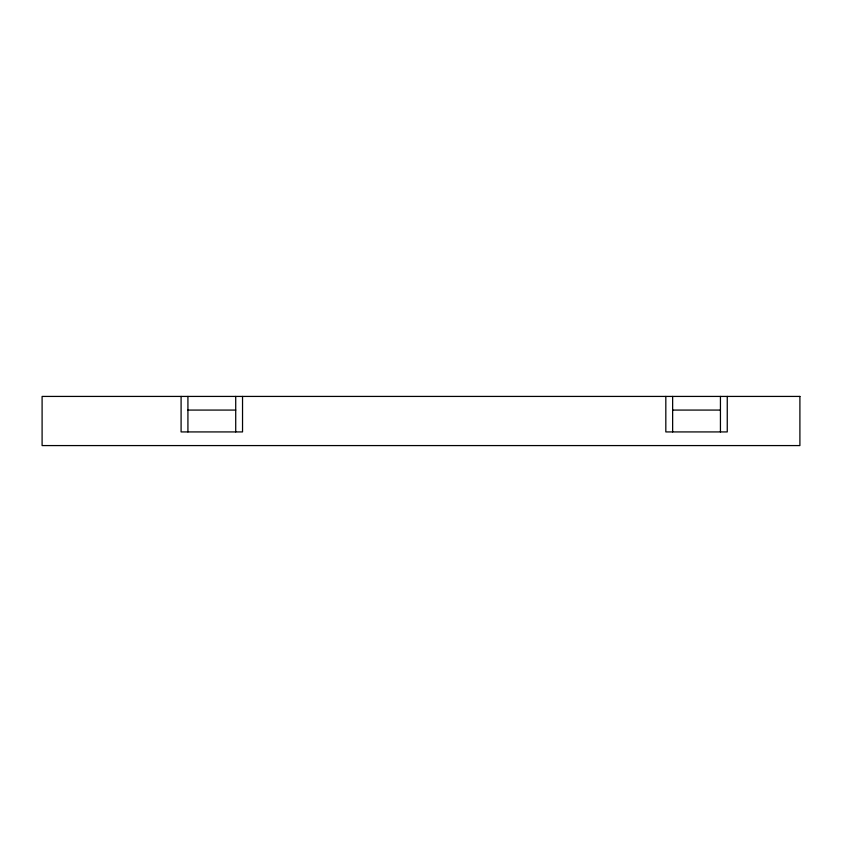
<?xml version="1.0" encoding="UTF-8"?>
<svg xmlns="http://www.w3.org/2000/svg" width="842" height="842" viewBox="0 0 842 842"><rect width="100%" height="100%" fill="white"/><g stroke="black" fill="none" stroke-linecap="round" stroke-linejoin="round"><path stroke-width="1.26" d="M187.924 410.075L235.718 410.075M672.642 410.075L720.436 410.075M727.256 396.424L727.256 431.925L665.822 431.925L665.822 396.424M720.436 396.424L720.436 431.925M672.642 396.424L672.642 431.925M242.538 396.424L242.538 431.925L181.093 431.925L181.093 396.424M235.718 396.424L235.718 431.925M187.924 396.424L187.924 431.925M799.9 396.424L42.1 396.424L42.1 445.576L799.9 445.576L799.9 396.424"/></g></svg>
